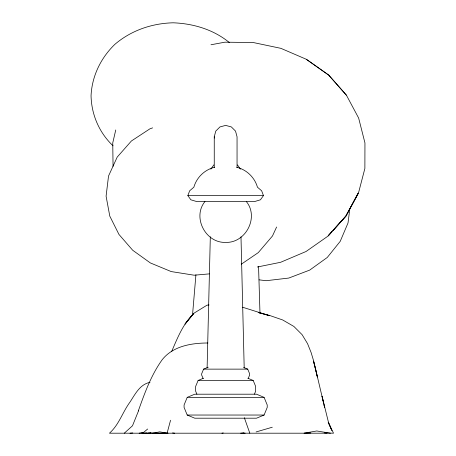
<?xml version="1.0" encoding="UTF-8"?>
<svg xmlns="http://www.w3.org/2000/svg" width="456" height="456" viewBox="0 0 456 456"><rect width="100%" height="100%" fill="white"/><g stroke="black" fill="none" stroke-linecap="round" stroke-linejoin="round"><path stroke-width="0.68" d="M210.319 236.784L207.109 367.975M195.92 274.763L192.483 315.501M349.86 208.529L348.013 223.001L340.222 241.332L327.26 257.475L309.709 270.094L288.79 278.057L266.15 280.708L259.088 279.841M115.75 129.966L112.757 142.882L113.054 166.349M170.55 420.238L167.095 433.2L159.703 431.843L153.034 433.2M214.252 167.54L214.252 136.8L215.779 131.1L219.952 126.928L225.652 125.4L231.352 126.928L235.524 131.1L237.052 136.8L237.052 167.54M138.328 410.919C144.609 393.197 151.135 375.14 162.171 359.744C172.932 346.07 191.452 343.02 207.85 342.997M236.664 167.272C246.565 169.598 254.676 177.424 257.452 187.199L261.653 190.802L263.454 195.601L260.45 199.802L254.454 201.603L196.855 201.603L190.853 199.802L187.855 195.601L189.65 190.802L193.851 187.199C196.627 177.424 204.744 169.598 214.639 167.272M138.521 410.845L132.485 425.796L124.283 433.2M187.211 397.364L184.081 405.002L184.081 407.402L187.211 415.034L194.769 418.198L256.534 418.198L264.092 415.034L267.227 407.402L267.227 405.002L264.092 397.364L256.534 394.201L194.769 394.201L187.211 397.364L264.092 397.364M203.456 378.246L198.115 380.458L195.652 386.397L195.652 391.202L196.884 394.172M208.249 367.2L203.587 369.132L201.655 373.8L201.655 374.997L203.102 378.503M248.201 378.503L249.654 374.997L249.654 373.8L247.722 369.132L243.635 367.439M254.419 394.172L255.651 391.202L255.651 386.397L253.194 380.458L247.847 378.246M171.593 351.639C177.452 338.05 182.987 323.88 193.834 313.38L185.033 324.113L193.783 313.312L206.995 305.189L209.099 304.967M276.604 227.014L272.471 235.991L258.273 252.624L241.309 264.201M210.832 169.147L213.847 164.895M204.949 201.563C192.107 217.21 205.542 243.185 225.652 242.398C245.767 243.185 259.202 217.21 246.354 201.563M147.653 429.005L143.537 432.493L139.16 433.2M150.001 382.333C139.832 384.357 135.13 394.269 129.96 402.124C122.539 412.184 119.022 424.775 109.44 433.2L327.123 433.2M152.617 127.874L149.939 128.814L131.408 140.984L117.198 157.103L108.534 176.01L106.088 196.2L109.782 216.093L118.942 234.412L132.713 250.27L150.366 262.941L171.205 271.571L194.153 275.207L209.315 273.885M272.295 427.226L256.107 431.94M257.304 267.011L280.6 262.297L306.039 251.501L328.28 235.917L345.899 216.07L358.416 193.258L364.88 168.452L364.948 142.945L358.65 118.07L346.36 95.07L328.713 75.097L306.432 59.331L280.896 48.342L253.319 42.545L224.939 42.18L210.98 44.762M221.929 433.2L223.269 432.949M304.044 433.2L316.755 430.971L330.418 433.2M147.921 433.2L150.736 432.943M129.988 433.2L132.787 432.955M240.654 433.2L243.464 432.972M142.147 433.2L146.638 432.983M145.567 433.2L150.548 432.978M304.351 433.2L310.69 432.961M157.537 433.2L164.377 433.2M187.855 195.601L263.454 195.601M203.587 369.132L247.722 369.132M198.115 380.458L253.194 380.458M187.211 415.034L264.092 415.034M150.668 432.966L156.984 433.2M324.541 432.983L333.53 433.2L328.206 422.227L331.58 429.974M164.593 432.966L168.042 433.2M141.73 432.972L143.754 433.2M243.076 432.938L245.157 433.2M172.562 432.932L174.676 433.2M258.238 312.44L269.553 315.438L282.68 319.964L293.863 326.433L302.111 334.681L307.561 343.67L311.123 352.568L313.682 361.089L324.683 407.67L324.062 404.974M258.216 312.491L269.439 315.683L242.615 307.236M229.431 42.619C213.596 29.577 193.435 23.569 173.155 22.8C151.865 23.341 131.1 30.461 114.832 44.38C100.804 57.946 91.964 76.112 91.052 95.703C91.445 114.655 99.248 132.781 113.054 145.823M306.403 59.377L328.713 75.097L346.281 95.116M237.456 164.895L240.472 169.147M331.928 430.652L328.485 422.37L322.044 396.213L323.754 403.628M244.33 417.685L249.814 433.2M214.252 136.8L214.594 138.065M259.983 313.392L258.552 266.327M244.194 367.975L240.99 236.784M358.171 193.184L345.933 216.087L332.829 230.611L345.899 216.07L358.171 193.184M331.888 231.648L328.155 235.803L331.894 231.648M315.666 369.383L313.511 361.129L317.382 377.009L315.655 369.383"/></g></svg>
